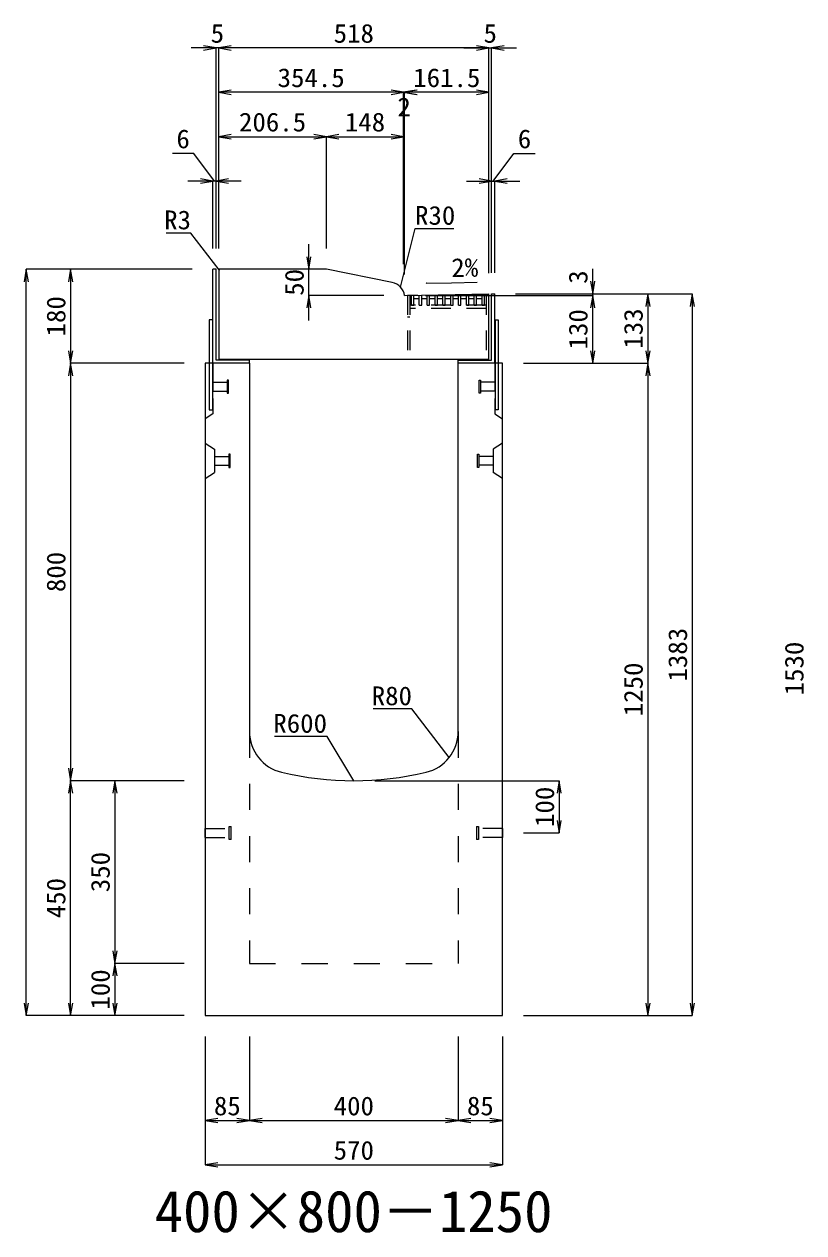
# Model space of a CAD drawing. Units: millimetres at full size. Extents: x -1809 to 57027, y -20349 to 17321.
# Drawn here: x 48436 to 49931, y -10812 to -8496 of the extents above; entities that cross this region are included whole.
import ezdxf
from ezdxf.enums import TextEntityAlignment as Align

# ---------------------------------------------------------------- set-up
doc = ezdxf.new("R2010")
doc.units = ezdxf.units.MM
doc.header["$LTSCALE"] = 50
for name, pattern in [('USER1', [2, 1, -1]), ('USER2', [1.35, 0.75, -0.6]), ('USER3', [1.35, 0.75, -0.6])]:
    doc.linetypes.add(name, pattern=pattern)
for name, color, linetype, lineweight in [('インサート', 3, 'USER2', 9), ('受枠', 3, 'Continuous', 5), ('寸法線', 7, 'Continuous', 13), ('引出線', 4, 'Continuous', 13), ('本体', 2, 'Continuous', 13), ('ｸﾞﾚｰﾁﾝｸﾞ', 7, 'USER3', 9)]:
    doc.layers.add(name, color=color, linetype=linetype, lineweight=lineweight)
doc.layers.add('文字', color=7, linetype='Continuous')
doc.styles.add('ＭＳ 明朝', font='')
doc.styles.get('ＭＳ 明朝').set_extended_font_data('MS Mincho')

# ---------------------------------------------------------------- blocks, each defined once
blk = doc.blocks.new('open_arrow')
at = {"color": 0, "linetype": 'Continuous', "lineweight": -2}
blk.add_lwpolyline([(7.5, 1.25), (0, 0), (7.5, -1.25)], dxfattribs=at)

msp = doc.modelspace()

# ---------------------------------------------------------------- linework, layer by layer
at = {"layer": 'インサート'}
for p, q in [((48798.24, -9182.55), (48825.24, -9182.55)), ((48798.24, -9182.55), (48798.24, -9199.55)), ((48828.24, -9178.55), (48825.24, -9178.55)), ((48825.24, -9178.55), (48825.24, -9203.55)), ((48828.24, -9203.55), (48828.24, -9178.55)), ((49308.24, -9178.55), (49311.24, -9178.55)), ((49308.24, -9203.55), (49308.24, -9178.55)), ((49311.24, -9178.55), (49311.24, -9203.55)), ((49338.24, -9182.55), (49311.24, -9182.55)), ((49338.24, -9182.55), (49338.24, -9199.55)), ((48798.24, -9199.55), (48825.24, -9199.55)), ((48825.24, -9203.55), (48828.24, -9203.55)), ((49311.24, -9203.55), (49308.24, -9203.55)), ((49338.24, -9199.55), (49311.24, -9199.55)), ((48801.44, -9324.55), (48828.44, -9324.55)), ((48801.44, -9324.55), (48801.44, -9341.55)), ((48831.44, -9320.55), (48828.44, -9320.55)), ((48828.44, -9320.55), (48828.44, -9345.55)), ((48831.44, -9345.55), (48831.44, -9320.55)), ((49305.04, -9320.55), (49308.04, -9320.55)), ((49305.04, -9345.55), (49305.04, -9320.55)), ((49308.04, -9320.55), (49308.04, -9345.55)), ((49335.04, -9324.55), (49308.04, -9324.55)), ((49335.04, -9324.55), (49335.04, -9341.55)), ((48801.44, -9341.55), (48828.44, -9341.55)), ((48828.44, -9345.55), (48831.44, -9345.55)), ((49308.04, -9345.55), (49305.04, -9345.55)), ((49335.04, -9341.55), (49308.04, -9341.55)), ((48783.24, -10037.55), (48829.24, -10037.55)), ((48783.24, -10054.55), (48783.24, -10037.55)), ((48829.24, -10058.55), (48829.24, -10033.55)), ((48829.24, -10033.55), (48833.24, -10033.55)), ((48833.24, -10058.55), (48833.24, -10033.55)), ((49303.24, -10033.55), (49307.24, -10033.55)), ((49303.24, -10033.55), (49303.24, -10058.55)), ((49307.24, -10033.55), (49307.24, -10058.55)), ((49353.24, -10037.55), (49307.24, -10037.55)), ((49353.24, -10037.55), (49353.24, -10054.55)), ((48783.24, -10054.55), (48829.24, -10054.55)), ((48833.24, -10058.55), (48829.24, -10058.55)), ((49307.24, -10058.55), (49303.24, -10058.55)), ((49353.24, -10054.55), (49307.24, -10054.55))]:
    msp.add_line(p, q, dxfattribs=at)
at = {"layer": '受枠'}
for p, q in [((48804.24, -8966.05), (48798.24, -8966.05)), ((48798.24, -9146.05), (48798.24, -8966.05)), ((48804.24, -9140.05), (48804.24, -8966.05)), ((49332.24, -9140.05), (49332.24, -9013.05)), ((49332.24, -9013.05), (49338.24, -9013.05)), ((49338.24, -9146.05), (49338.24, -9013.05)), ((48791.24, -9063.05), (48791.24, -9235.05)), ((48797.24, -9063.05), (48791.24, -9063.05)), ((48797.24, -9063.05), (48797.24, -9235.05)), ((49339.24, -9063.05), (49339.24, -9235.05)), ((49339.24, -9063.05), (49345.24, -9063.05)), ((49345.24, -9063.05), (49345.24, -9235.05)), ((48868.24, -9146.05), (48798.24, -9146.05)), ((48868.24, -9140.05), (48804.24, -9140.05)), ((48868.24, -9146.05), (48868.24, -9140.05)), ((49268.24, -9146.05), (49268.24, -9140.05)), ((49268.24, -9140.05), (49332.24, -9140.05)), ((49338.24, -9146.05), (49268.24, -9146.05)), ((48791.24, -9235.05), (48797.24, -9235.05)), ((49345.24, -9235.05), (49339.24, -9235.05))]:
    msp.add_line(p, q, dxfattribs=at)
at = {"layer": '寸法線'}
for p, q in [((48857.24, -8541.93), (48756.24, -8541.93)), ((48804.24, -8926.03), (48804.24, -8541.93)), ((49327.24, -8541.93), (48809.24, -8541.93)), ((48809.24, -8926.03), (48809.24, -8541.93)), ((48809.24, -8926.03), (48809.24, -8541.93)), ((49279.24, -8541.93), (49380.24, -8541.93)), ((49327.24, -8973.23), (49327.24, -8541.93)), ((49327.24, -8973.23), (49327.24, -8541.93)), ((49332.24, -8973.03), (49332.24, -8541.93)), ((49211.74, -8626.93), (48809.24, -8626.93)), ((48809.24, -8926.03), (48809.24, -8626.93)), ((49213.67, -8626.93), (49115.74, -8626.93)), ((49163.74, -8956.03), (49163.74, -8626.93)), ((49327.24, -8626.93), (49165.67, -8626.93)), ((49165.67, -8976.03), (49165.67, -8626.93)), ((49327.24, -8973.23), (49327.24, -8626.93)), ((48809.24, -8711.93), (49015.74, -8711.93)), ((48809.24, -8926.03), (48809.24, -8711.93)), ((49015.74, -8926.03), (49015.74, -8711.93)), ((49015.74, -8711.93), (49163.74, -8711.93)), ((49015.74, -8926.03), (49015.74, -8711.93)), ((49163.74, -8956.03), (49163.74, -8711.93)), ((49163.74, -8956.03), (49163.74, -8717.95)), ((49165.67, -8976.03), (49165.67, -8717.95)), ((48761.62, -8744.13), (48720.39, -8744.13)), ((48801.24, -8796.93), (48761.62, -8744.13)), ((49335.24, -8796.93), (49374.86, -8744.13)), ((49374.86, -8744.13), (49416.09, -8744.13)), ((48852.24, -8796.93), (48750.24, -8796.93)), ((48798.24, -8926.03), (48798.24, -8796.93)), ((48804.24, -8926.03), (48804.24, -8796.93)), ((49284.24, -8796.93), (49386.24, -8796.93)), ((49332.24, -8973.03), (49332.24, -8796.93)), ((49338.24, -8973.03), (49338.24, -8796.93)), ((48982.08, -9064.11), (48982.08, -8918.05)), ((48440.3, -10396.05), (48440.3, -8966.05)), ((48758.22, -8966.05), (48440.3, -8966.05)), ((48525.3, -8966.05), (48525.3, -9146.05)), ((48758.22, -8966.05), (48525.3, -8966.05)), ((48982.08, -8966.05), (48975.72, -8966.05)), ((49526.18, -9064.05), (49526.18, -8965.05)), ((49125.66, -9016.11), (48982.08, -9016.11)), ((49205.69, -9016.05), (49526.18, -9016.05)), ((49205.69, -9016.05), (49526.18, -9016.05)), ((49378.26, -9013.05), (49632.02, -9013.05)), ((49378.26, -9013.05), (49717.02, -9013.05)), ((49378.26, -9013.05), (49526.18, -9013.05)), ((49526.18, -9146.05), (49526.18, -9016.05)), ((49632.02, -9013.05), (49632.02, -9146.05)), ((49717.02, -9013.05), (49717.02, -10396.05)), ((48743.22, -9146.05), (48525.3, -9146.05)), ((48525.3, -9146.05), (48525.3, -9946.05)), ((48743.22, -9146.05), (48525.3, -9146.05)), ((49393.26, -9146.05), (49632.02, -9146.05)), ((49393.26, -9146.05), (49632.02, -9146.05)), ((49393.26, -9146.05), (49526.18, -9146.05)), ((49632.02, -9146.05), (49632.02, -10396.05)), ((48743.22, -9946.05), (48525.3, -9946.05)), ((48525.3, -10396.05), (48525.3, -9946.05)), ((48743.22, -9946.05), (48525.3, -9946.05)), ((48610.3, -9946.05), (48610.3, -10296.05)), ((48743.22, -9946.05), (48610.3, -9946.05)), ((49108.26, -9946.05), (49462.02, -9946.05)), ((49462.02, -9946.05), (49462.02, -10046.05)), ((49393.26, -10046.05), (49462.02, -10046.05)), ((48743.22, -10296.05), (48610.3, -10296.05)), ((48610.3, -10296.05), (48610.3, -10396.05)), ((48743.22, -10296.05), (48610.3, -10296.05)), ((48743.22, -10396.05), (48440.3, -10396.05)), ((48743.22, -10396.05), (48525.3, -10396.05)), ((48743.22, -10396.05), (48610.3, -10396.05)), ((49393.26, -10396.05), (49632.02, -10396.05)), ((49393.26, -10396.05), (49717.02, -10396.05)), ((48783.24, -10436.07), (48783.24, -10597.21)), ((48783.24, -10436.07), (48783.24, -10682.21)), ((48868.24, -10436.07), (48868.24, -10597.21)), ((48868.24, -10436.07), (48868.24, -10597.21)), ((49268.24, -10436.07), (49268.24, -10597.21)), ((49268.24, -10436.07), (49268.24, -10597.21)), ((49353.24, -10436.07), (49353.24, -10597.21)), ((49353.24, -10436.07), (49353.24, -10682.21)), ((48783.24, -10597.21), (48868.24, -10597.21)), ((48868.24, -10597.21), (49268.24, -10597.21)), ((49268.24, -10597.21), (49353.24, -10597.21)), ((48783.24, -10682.21), (49353.24, -10682.21))]:
    msp.add_line(p, q, dxfattribs=at)
at = {"layer": '引出線'}
for points in [[(49157.65, -9000.19), (49185.55, -8887.86), (49260.23, -8887.86)], [(48810.12, -8966.93), (48756.07, -8896.57), (48708.34, -8896.57)], [(49207, -8992.9), (49255.74, -8991.93), (49304.49, -8990.95)], [(49251, -9901.63), (49179.74, -9808.52), (49105.07, -9808.52)], [(49068.24, -9946.05), (49016.88, -9861.3), (48915.87, -9861.3)]]:
    msp.add_lwpolyline(points, dxfattribs=at)
at = {"layer": '本体', "lineweight": 20}
for p, q in [((48809.24, -8966.05), (48809.24, -9139.05)), ((49015.74, -8966.05), (48809.24, -8966.05)), ((49142.05, -8991.66), (49015.74, -8966.05)), ((49165.67, -9016.05), (49327.24, -9013.25)), ((49327.24, -9139.05), (49327.24, -9013.25)), ((49327.24, -9139.05), (48809.24, -9139.05))]:
    msp.add_line(p, q, dxfattribs=at)
at = {"layer": '本体'}
for p, q in [((48783.24, -9146.05), (48783.24, -10396.05)), ((48868.24, -9146.05), (48783.24, -9146.05)), ((48868.24, -9146.05), (48868.24, -9852.02)), ((49268.24, -9852.02), (49268.24, -9146.05)), ((49353.24, -9146.05), (49268.24, -9146.05)), ((49353.24, -10396.05), (49353.24, -9146.05)), ((48783.24, -10396.05), (49353.24, -10396.05))]:
    msp.add_line(p, q, dxfattribs=at)
at = {"layer": '本体', "linetype": 'USER2', "lineweight": 9}
for p, q in [((48798.24, -9146.05), (48798.24, -9243.05)), ((49338.24, -9146.05), (49338.24, -9243.05)), ((48798.24, -9243.05), (48783.24, -9252.55)), ((49338.24, -9243.05), (49353.24, -9252.55))]:
    msp.add_line(p, q, dxfattribs=at)
at = {"layer": '本体', "lineweight": 9}
for p, q in [((48783.24, -9299.05), (48801.44, -9310.55)), ((49353.24, -9299.05), (49335.04, -9310.55)), ((48801.44, -9310.55), (48801.44, -9355.55)), ((49335.04, -9310.55), (49335.04, -9355.55)), ((48783.24, -9367.05), (48801.44, -9355.55)), ((49353.24, -9367.05), (49335.04, -9355.55))]:
    msp.add_line(p, q, dxfattribs=at)
at = {"layer": '本体', "linetype": 'USER1', "lineweight": 15}
for p, q in [((48868.24, -9852.02), (48868.24, -10296.05)), ((49268.24, -9852.02), (49268.24, -10296.05)), ((48868.24, -10296.05), (49268.24, -10296.05))]:
    msp.add_line(p, q, dxfattribs=at)
at = {"layer": '本体', "lineweight": 20}
for centre, radius, start, end in [((48812.24, -8969.05), 3, 90, 180), ((49136.09, -9021.06), 30, 9.60388, 78.54131)]:
    msp.add_arc(centre, radius, start, end, dxfattribs=at)
at = {"layer": '本体'}
for centre, radius, start, end in [((48948.24, -9852.02), 80, 180, 256.65764), ((49188.24, -9852.02), 80, 283.34236, 0), ((49068.24, -9346.05), 600, 256.65764, 283.34236)]:
    msp.add_arc(centre, radius, start, end, dxfattribs=at)
at = {"layer": 'ｸﾞﾚｰﾁﾝｸﾞ'}
for p, q in [((49171.24, -9016.05), (49171.24, -9139.05)), ((49326.24, -9016.05), (49171.24, -9016.05)), ((49175.74, -9016.05), (49175.74, -9139.05)), ((49178.74, -9035.05), (49178.74, -9016.05)), ((49183.2, -9022.05), (49193.8, -9022.05)), ((49183.24, -9035.05), (49183.24, -9016.05)), ((49193.8, -9035.05), (49193.8, -9016.05)), ((49198.25, -9022.05), (49208.85, -9022.05)), ((49198.3, -9035.05), (49198.3, -9016.05)), ((49208.85, -9035.05), (49208.85, -9016.05)), ((49213.31, -9022.05), (49223.91, -9022.05)), ((49213.35, -9035.05), (49213.35, -9016.05)), ((49223.91, -9035.05), (49223.91, -9016.05)), ((49228.36, -9022.05), (49238.96, -9022.05)), ((49228.41, -9035.05), (49228.41, -9016.05)), ((49238.96, -9035.05), (49238.96, -9016.05)), ((49243.42, -9022.05), (49254.02, -9022.05)), ((49243.46, -9035.05), (49243.46, -9016.05)), ((49254.02, -9035.05), (49254.02, -9016.05)), ((49258.47, -9022.05), (49269.07, -9022.05)), ((49258.52, -9035.05), (49258.52, -9016.05)), ((49269.07, -9035.05), (49269.07, -9016.05)), ((49273.53, -9022.05), (49284.13, -9022.05)), ((49273.57, -9035.05), (49273.57, -9016.05)), ((49284.13, -9035.05), (49284.13, -9016.05)), ((49288.59, -9022.05), (49299.19, -9022.05)), ((49288.63, -9035.05), (49288.63, -9016.05)), ((49299.19, -9035.05), (49299.19, -9016.05)), ((49303.69, -9035.05), (49303.69, -9016.05)), ((49303.69, -9022.05), (49314.24, -9022.05)), ((49314.24, -9035.05), (49314.24, -9016.05)), ((49318.74, -9035.05), (49318.74, -9016.05)), ((49321.74, -9016.05), (49321.74, -9139.05)), ((49326.24, -9016.05), (49326.24, -9139.05)), ((49321.74, -9035.05), (49175.74, -9035.05)), ((49321.74, -9041.05), (49175.74, -9041.05)), ((49178.74, -9035.05), (49183.24, -9035.05)), ((49193.8, -9035.05), (49198.3, -9035.05)), ((49208.85, -9035.05), (49213.35, -9035.05)), ((49223.91, -9035.05), (49228.41, -9035.05)), ((49238.96, -9035.05), (49243.46, -9035.05)), ((49254.02, -9035.05), (49258.52, -9035.05)), ((49269.07, -9035.05), (49273.57, -9035.05)), ((49284.13, -9035.05), (49288.63, -9035.05)), ((49299.19, -9035.05), (49303.69, -9035.05)), ((49314.24, -9035.05), (49318.74, -9035.05)), ((49175.74, -9057.55), (49171.24, -9057.55))]:
    msp.add_line(p, q, dxfattribs=at)

# ---------------------------------------------------------------- block references
at = {"layer": '寸法線', "xscale": 3.2, "yscale": 3.2}
for p, rotation in [((48804.24, -8541.93), 180), ((49327.24, -8541.93), 180), ((49327.24, -8541.93), 180), ((49163.74, -8626.93), 180), ((49327.24, -8626.93), 180), ((49015.74, -8711.93), 180), ((49163.74, -8711.93), 180), ((48798.24, -8796.93), 180), ((49332.24, -8796.93), 180), ((48982.08, -8966.05), 90), ((48440.3, -8966.05), 270), ((48525.3, -8966.05), 270), ((49526.18, -9013.05), 90), ((48982.08, -9016.11), 270), ((49526.18, -9016.05), 270), ((49526.18, -9016.05), 270), ((49632.02, -9013.05), 270), ((49717.02, -9013.05), 270), ((48525.3, -9146.05), 90), ((49526.18, -9146.05), 90), ((49632.02, -9146.05), 90), ((48525.3, -9146.05), 270), ((49632.02, -9146.05), 270), ((48525.3, -9946.05), 90), ((48525.3, -9946.05), 270), ((48610.3, -9946.05), 270), ((49462.02, -9946.05), 270), ((49462.02, -10046.05), 90), ((48610.3, -10296.05), 90), ((48610.3, -10296.05), 270), ((48440.3, -10396.05), 90), ((48525.3, -10396.05), 90), ((48610.3, -10396.05), 90), ((49632.02, -10396.05), 90), ((49717.02, -10396.05), 90), ((48868.24, -10597.21), 180), ((49268.24, -10597.21), 180), ((49353.24, -10597.21), 180), ((49353.24, -10682.21), 180)]:
    msp.add_blockref('open_arrow', p, dxfattribs=dict(at, rotation=rotation))
for p in [(48809.24, -8541.93), (48809.24, -8541.93), (49332.24, -8541.93), (48809.24, -8626.93), (49163.74, -8626.93), (49165.67, -8626.93), (49165.67, -8626.93), (48809.24, -8711.93), (49015.74, -8711.93), (48804.24, -8796.93), (49338.24, -8796.93), (48783.24, -10597.21), (48868.24, -10597.21), (49268.24, -10597.21), (48783.24, -10682.21)]:
    msp.add_blockref('open_arrow', p, dxfattribs=at)
at = {"layer": '引出線', "xscale": 0.0533, "yscale": 0.0533}
for p, rotation in [((48810.12, -8966.93), 127.5), ((49157.65, -9000.19), 76), ((49207, -8992.9), 1.1), ((49251, -9901.63), 127.4), ((49068.24, -9946.05), 121.2)]:
    msp.add_blockref('open_arrow', p, dxfattribs=dict(at, rotation=rotation))

# ---------------------------------------------------------------- texts
at = {"layer": '寸法線', "style": 'ＭＳ 明朝', "width": 1.05}
for s, p in [('5', (48806.74, -8513.91)), ('518', (49068.24, -8513.91)), ('5', (49329.74, -8513.91)), ('354.5', (48986.49, -8598.91)), ('161.5', (49246.46, -8598.91)), ('2', (49164.71, -8654.95)), ('206.5', (48912.49, -8683.91)), ('148', (49089.74, -8683.91)), ('6', (48741.01, -8716.11)), ('6', (49395.47, -8716.11)), ('85', (48825.74, -10569.19)), ('400', (49068.24, -10569.19)), ('85', (49310.74, -10569.19)), ('570', (49068.24, -10654.19))]:
    msp.add_text(s, height=36.03, dxfattribs=at).set_placement(p, align=Align.MIDDLE_CENTER)
for s, p in [('50', (48954.06, -8991.08)), ('3', (49498.16, -8980.99)), ('180', (48497.28, -9056.05)), ('130', (49498.16, -9081.05)), ('133', (49604, -9079.55)), ('800', (48497.28, -9546.05)), ('1383', (49689, -9704.55)), ('1530', (49912.28, -9731.05)), ('1250', (49604, -9771.05)), ('100', (49434, -9996.05)), ('350', (48582.28, -10121.05)), ('450', (48497.28, -10171.05)), ('100', (48582.28, -10346.05))]:
    msp.add_text(s, height=36.03, rotation=90, dxfattribs=at).set_placement(p, align=Align.MIDDLE_CENTER)
at = {"layer": '引出線', "style": 'ＭＳ 明朝', "width": 1.05}
msp.add_text('R30', height=36.03, dxfattribs=at).set_placement((49185.55, -8844.66), align=Align.TOP_LEFT)
for s, p in [('R3', (48756.07, -8853.37)), ('R80', (49179.74, -9765.32)), ('R600', (49016.88, -9818.1))]:
    msp.add_text(s, height=36.03, dxfattribs=at).set_placement(p, align=Align.TOP_RIGHT)
msp.add_text('2%', height=36.03, rotation=1.146, dxfattribs=at).set_placement((49254.81, -8945.04), align=Align.TOP_LEFT)
at = {"layer": '文字', "style": 'ＭＳ 明朝'}
msp.add_text('400×800－1250', height=80.06, dxfattribs=at).set_placement((49067.76, -10771.03), align=Align.MIDDLE_CENTER)

doc.saveas('drawing.dxf')
